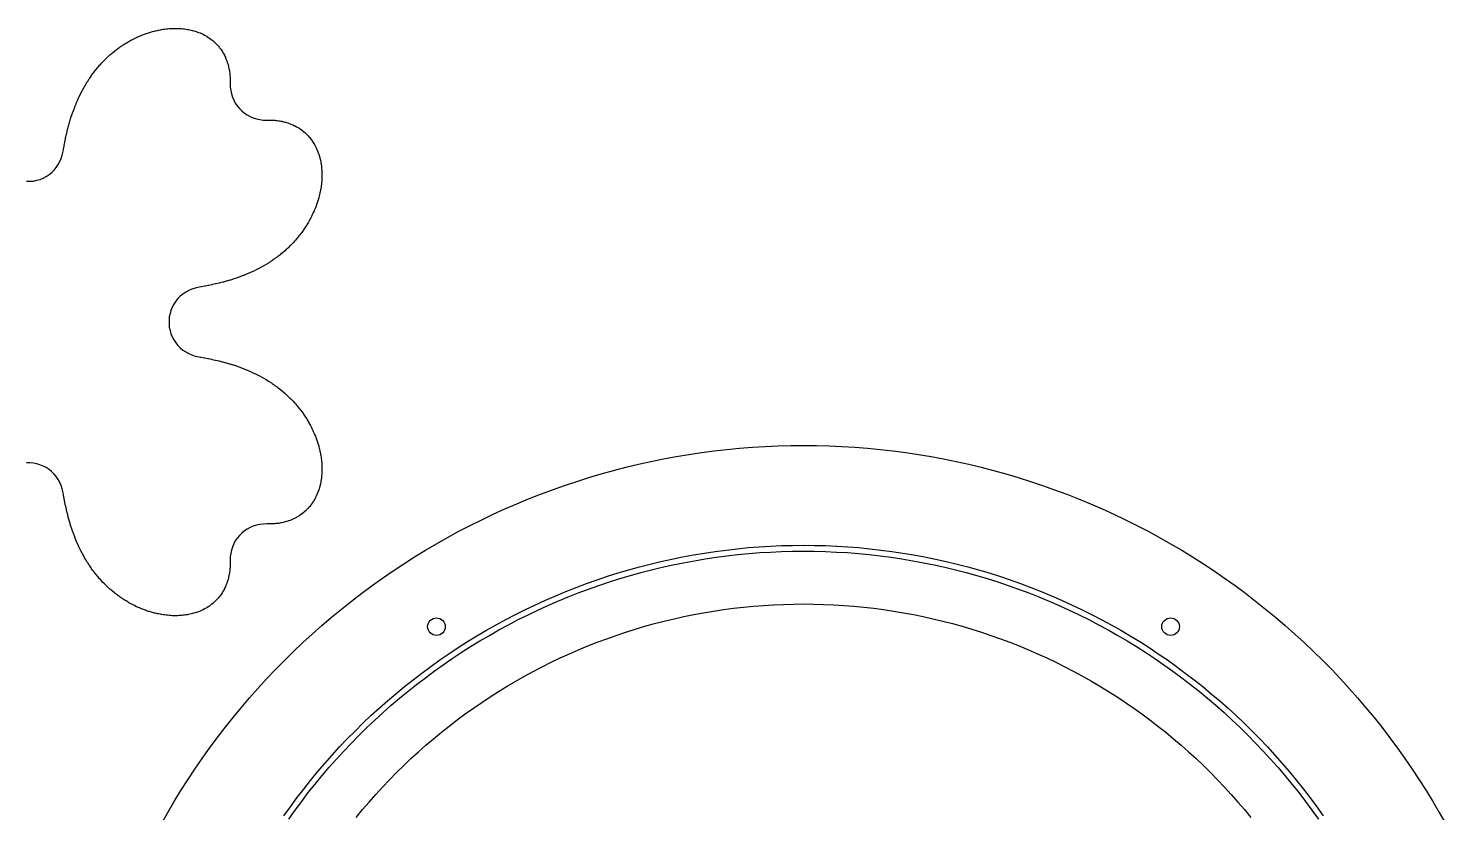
# Model space of a CAD drawing. Header units: metres. Extents: x 10 to 1210, y 10 to 2755.
# Drawn here: x 265 to 506.3, y 2621.5 to 2755 of the extents above; entities that cross this region are included whole.
import ezdxf

# ---------------------------------------------------------------- set-up
doc = ezdxf.new("R2010")
doc.units = ezdxf.units.M
for name, color, linetype in [('ACIKLIK', 5, 'Continuous'), ('ASKI_DELIK', 6, 'Continuous'), ('CAM_SABLON', 4, 'Continuous'), ('DIS_KENAR_V91_Z3', 1, 'Continuous'), ('LAMBA_T4_Z4', 3, 'Continuous')]:
    doc.layers.add(name, color=color, linetype=linetype)

msp = doc.modelspace()

# ---------------------------------------------------------------- linework, layer by layer
at = {"layer": 'ACIKLIK'}
msp.add_lwpolyline([(320.84, 2620.67), (321.93, 2621.99), (323.04, 2623.29), (324.17, 2624.57), (325.33, 2625.84), (326.51, 2627.08), (327.7, 2628.3), (328.92, 2629.49), (330.16, 2630.67), (331.43, 2631.83), (332.71, 2632.96), (334.01, 2634.07), (335.33, 2635.16), (336.67, 2636.22), (338.02, 2637.27), (339.4, 2638.28), (340.79, 2639.28), (342.2, 2640.24), (343.63, 2641.19), (345.07, 2642.11), (346.53, 2643), (348, 2643.87), (349.49, 2644.71), (350.99, 2645.53), (352.51, 2646.32), (354.04, 2647.08), (355.58, 2647.82), (357.14, 2648.53), (358.71, 2649.21), (360.29, 2649.86), (361.88, 2650.49), (363.48, 2651.09), (365.09, 2651.66), (366.72, 2652.2), (368.35, 2652.72), (369.99, 2653.2), (371.64, 2653.66), (373.29, 2654.09), (374.96, 2654.49), (376.62, 2654.86), (378.3, 2655.2), (379.98, 2655.51), (381.67, 2655.79), (383.36, 2656.05), (385.06, 2656.27), (386.76, 2656.46), (388.46, 2656.63), (390.16, 2656.76), (391.87, 2656.86), (393.58, 2656.94), (395.29, 2656.98), (397, 2657), (398.71, 2656.98), (400.42, 2656.94), (402.13, 2656.86), (403.84, 2656.76), (405.54, 2656.63), (407.24, 2656.46), (408.94, 2656.27), (410.64, 2656.05), (412.33, 2655.79), (414.02, 2655.51), (415.7, 2655.2), (417.38, 2654.86), (419.04, 2654.49), (420.71, 2654.09), (422.36, 2653.66), (424.01, 2653.2), (425.65, 2652.72), (427.28, 2652.2), (428.91, 2651.66), (430.52, 2651.09), (432.12, 2650.49), (433.71, 2649.86), (435.29, 2649.21), (436.86, 2648.53), (438.42, 2647.82), (439.96, 2647.08), (441.49, 2646.32), (443.01, 2645.53), (444.51, 2644.71), (446, 2643.87), (447.47, 2643), (448.93, 2642.11), (450.37, 2641.19), (451.8, 2640.24), (453.21, 2639.28), (454.6, 2638.28), (455.98, 2637.27), (457.33, 2636.22), (458.67, 2635.16), (459.99, 2634.07), (461.29, 2632.96), (462.57, 2631.83), (463.84, 2630.67), (465.08, 2629.49), (466.3, 2628.3), (467.49, 2627.08), (468.67, 2625.84), (469.83, 2624.57), (470.96, 2623.29), (472.07, 2621.99), (473.16, 2620.67)], dxfattribs=at)
at = {"layer": 'ASKI_DELIK'}
for centre in [(334.5, 2653.14), (459.5, 2653.14)]:
    msp.add_circle(centre, 1.5, dxfattribs=at)
at = {"layer": 'CAM_SABLON'}
msp.add_lwpolyline([(309.35, 2620.37), (310.44, 2621.89), (311.55, 2623.39), (312.68, 2624.88), (313.85, 2626.34), (315.03, 2627.78), (316.25, 2629.2), (317.48, 2630.6), (318.75, 2631.97), (320.03, 2633.33), (321.34, 2634.66), (322.67, 2635.97), (324.03, 2637.25), (325.4, 2638.52), (326.8, 2639.75), (328.22, 2640.97), (329.66, 2642.15), (331.12, 2643.32), (332.61, 2644.45), (334.11, 2645.56), (335.63, 2646.65), (337.17, 2647.71), (338.72, 2648.74), (340.3, 2649.74), (341.89, 2650.72), (343.5, 2651.66), (345.13, 2652.58), (346.77, 2653.47), (348.42, 2654.34), (350.09, 2655.17), (351.78, 2655.97), (353.48, 2656.75), (355.19, 2657.49), (356.92, 2658.21), (358.65, 2658.89), (360.4, 2659.55), (362.16, 2660.17), (363.94, 2660.76), (365.72, 2661.32), (367.51, 2661.85), (369.31, 2662.35), (371.11, 2662.82), (372.93, 2663.26), (374.75, 2663.66), (376.58, 2664.03), (378.42, 2664.37), (380.26, 2664.68), (382.11, 2664.96), (383.96, 2665.2), (385.82, 2665.41), (387.67, 2665.59), (389.54, 2665.74), (391.4, 2665.85), (393.27, 2665.93), (395.13, 2665.98), (397, 2666), (398.87, 2665.98), (400.73, 2665.93), (402.6, 2665.85), (404.46, 2665.74), (406.33, 2665.59), (408.18, 2665.41), (410.04, 2665.2), (411.89, 2664.96), (413.74, 2664.68), (415.58, 2664.37), (417.42, 2664.03), (419.25, 2663.66), (421.07, 2663.26), (422.89, 2662.82), (424.69, 2662.35), (426.49, 2661.85), (428.28, 2661.32), (430.06, 2660.76), (431.84, 2660.17), (433.6, 2659.55), (435.35, 2658.89), (437.08, 2658.21), (438.81, 2657.49), (440.52, 2656.75), (442.22, 2655.97), (443.91, 2655.17), (445.58, 2654.34), (447.23, 2653.47), (448.87, 2652.58), (450.5, 2651.66), (452.11, 2650.72), (453.7, 2649.74), (455.28, 2648.74), (456.83, 2647.71), (458.37, 2646.65), (459.89, 2645.56), (461.39, 2644.45), (462.88, 2643.32), (464.34, 2642.15), (465.78, 2640.97), (467.2, 2639.75), (468.6, 2638.52), (469.97, 2637.25), (471.33, 2635.97), (472.66, 2634.66), (473.97, 2633.33), (475.25, 2631.97), (476.52, 2630.6), (477.75, 2629.2), (478.97, 2627.78), (480.15, 2626.34), (481.32, 2624.88), (482.45, 2623.39), (483.56, 2621.89), (484.65, 2620.37)], dxfattribs=at)
at = {"layer": 'DIS_KENAR_V91_Z3'}
for points in [[(264.71, 2728.96), (265.29, 2728.96), (265.87, 2729.01), (266.44, 2729.13), (267, 2729.29), (267.54, 2729.51), (268.05, 2729.78), (268.54, 2730.1), (268.99, 2730.47), (269.4, 2730.88), (269.77, 2731.32), (270.1, 2731.8), (270.38, 2732.31), (270.61, 2732.84), (270.79, 2733.4), (270.94, 2734.11), (270.98, 2734.34), (270.99, 2734.41), (271.09, 2734.96), (271.11, 2735.04), (271.21, 2735.58), (271.22, 2735.66), (271.33, 2736.2), (271.35, 2736.28), (271.47, 2736.81), (271.49, 2736.9), (271.61, 2737.42), (271.63, 2737.51), (271.76, 2738.02), (271.79, 2738.12), (271.92, 2738.62), (271.95, 2738.72), (272.09, 2739.22), (272.13, 2739.32), (272.27, 2739.81), (272.31, 2739.92), (272.48, 2740.43), (272.52, 2740.56), (272.69, 2741.02), (272.73, 2741.13), (272.9, 2741.59), (272.95, 2741.71), (273.13, 2742.15), (273.18, 2742.28), (273.37, 2742.71), (273.42, 2742.84), (273.62, 2743.26), (273.68, 2743.39), (273.88, 2743.81), (273.94, 2743.94), (274.15, 2744.34), (274.22, 2744.47), (274.44, 2744.87), (274.51, 2745), (274.74, 2745.38), (274.81, 2745.51), (275.05, 2745.89), (275.13, 2746.02), (275.37, 2746.39), (275.46, 2746.52), (275.7, 2746.87), (275.79, 2747), (276.05, 2747.35), (276.15, 2747.48), (276.4, 2747.81), (276.51, 2747.94), (276.77, 2748.27), (276.88, 2748.4), (277.15, 2748.71), (277.27, 2748.84), (277.54, 2749.14), (277.66, 2749.26), (277.95, 2749.56), (278.07, 2749.68), (278.36, 2749.96), (278.48, 2750.08), (278.78, 2750.35), (278.91, 2750.47), (279.21, 2750.73), (279.35, 2750.84), (279.66, 2751.09), (279.79, 2751.2), (280.11, 2751.44), (280.25, 2751.55), (280.56, 2751.78), (280.71, 2751.88), (281.03, 2752.09), (281.18, 2752.19), (281.5, 2752.4), (281.65, 2752.49), (281.98, 2752.69), (282.14, 2752.78), (282.47, 2752.96), (282.63, 2753.05), (282.96, 2753.22), (283.12, 2753.3), (283.45, 2753.46), (283.62, 2753.53), (283.95, 2753.68), (284.12, 2753.75), (284.45, 2753.89), (284.63, 2753.95), (284.96, 2754.07), (285.13, 2754.14), (285.46, 2754.25), (285.64, 2754.3), (285.97, 2754.4), (286.15, 2754.45), (286.48, 2754.54), (286.67, 2754.59), (286.98, 2754.66), (287.18, 2754.7), (287.49, 2754.76), (287.69, 2754.79), (287.99, 2754.84), (288.19, 2754.87), (288.49, 2754.91), (288.7, 2754.93), (288.98, 2754.96), (289.2, 2754.97), (289.47, 2754.99), (289.69, 2754.99), (289.96, 2755), (290.18, 2755), (290.44, 2754.99), (290.67, 2754.98), (290.91, 2754.97), (291.15, 2754.95), (291.38, 2754.93), (291.62, 2754.9), (291.83, 2754.87), (292.08, 2754.83), (292.28, 2754.79), (292.53, 2754.74), (292.72, 2754.7), (292.97, 2754.63), (293.15, 2754.59), (293.41, 2754.51), (293.57, 2754.46), (293.83, 2754.37), (293.98, 2754.31), (294.24, 2754.21), (294.37, 2754.15), (294.63, 2754.04), (294.76, 2753.98), (295.01, 2753.84), (295.13, 2753.78), (295.38, 2753.64), (295.48, 2753.57), (295.73, 2753.41), (295.83, 2753.35), (296.07, 2753.17), (296.16, 2753.11), (296.4, 2752.92), (296.47, 2752.85), (296.7, 2752.65), (296.77, 2752.59), (296.99, 2752.37), (297.06, 2752.3), (297.27, 2752.07), (297.33, 2752.01), (297.52, 2751.77), (297.58, 2751.7), (297.76, 2751.45), (297.82, 2751.37), (297.99, 2751.12), (298.04, 2751.04), (298.19, 2750.78), (298.25, 2750.69), (298.38, 2750.43), (298.43, 2750.33), (298.56, 2750.07), (298.6, 2749.97), (298.71, 2749.7), (298.76, 2749.59), (298.85, 2749.33), (298.89, 2749.2), (298.97, 2748.95), (299.01, 2748.81), (299.08, 2748.56), (299.11, 2748.41), (299.17, 2748.16), (299.2, 2748), (299.24, 2747.76), (299.27, 2747.59), (299.3, 2747.36), (299.32, 2747.17), (299.34, 2746.95), (299.36, 2746.75), (299.37, 2746.53), (299.38, 2746.33), (299.38, 2746.12), (299.38, 2745.9), (299.38, 2745.7), (299.38, 2745.7), (299.39, 2744.98), (299.46, 2744.41), (299.58, 2743.85), (299.75, 2743.3), (299.97, 2742.77), (300.25, 2742.26), (300.57, 2741.79), (300.94, 2741.34), (301.34, 2740.94), (301.79, 2740.57), (302.26, 2740.25), (302.77, 2739.97), (303.3, 2739.75), (303.85, 2739.58), (304.41, 2739.46), (304.98, 2739.39), (305.7, 2739.38), (305.7, 2739.38), (305.9, 2739.38), (306.12, 2739.38), (306.33, 2739.38), (306.53, 2739.37), (306.75, 2739.36), (306.95, 2739.34), (307.17, 2739.32), (307.36, 2739.3), (307.59, 2739.27), (307.76, 2739.24), (308, 2739.2), (308.16, 2739.17), (308.41, 2739.11), (308.56, 2739.08), (308.81, 2739.01), (308.95, 2738.97), (309.2, 2738.89), (309.33, 2738.85), (309.59, 2738.76), (309.71, 2738.71), (309.97, 2738.6), (310.07, 2738.56), (310.33, 2738.43), (310.43, 2738.38), (310.69, 2738.25), (310.78, 2738.19), (311.04, 2738.04), (311.12, 2737.99), (311.37, 2737.82), (311.45, 2737.76), (311.7, 2737.58), (311.77, 2737.52), (312.01, 2737.33), (312.07, 2737.27), (312.3, 2737.06), (312.37, 2736.99), (312.59, 2736.77), (312.65, 2736.7), (312.85, 2736.47), (312.92, 2736.4), (313.11, 2736.16), (313.17, 2736.07), (313.35, 2735.83), (313.41, 2735.73), (313.57, 2735.48), (313.64, 2735.38), (313.78, 2735.13), (313.84, 2735.01), (313.98, 2734.76), (314.04, 2734.63), (314.15, 2734.37), (314.21, 2734.24), (314.31, 2733.98), (314.37, 2733.83), (314.46, 2733.57), (314.51, 2733.41), (314.59, 2733.15), (314.63, 2732.97), (314.7, 2732.72), (314.74, 2732.53), (314.79, 2732.28), (314.83, 2732.08), (314.87, 2731.83), (314.9, 2731.62), (314.93, 2731.38), (314.95, 2731.15), (314.97, 2730.91), (314.98, 2730.67), (314.99, 2730.44), (315, 2730.18), (315, 2729.96), (314.99, 2729.69), (314.99, 2729.47), (314.97, 2729.2), (314.96, 2728.98), (314.93, 2728.7), (314.91, 2728.49), (314.87, 2728.19), (314.84, 2727.99), (314.79, 2727.69), (314.76, 2727.49), (314.7, 2727.18), (314.66, 2726.98), (314.59, 2726.67), (314.54, 2726.48), (314.45, 2726.15), (314.4, 2725.97), (314.3, 2725.64), (314.25, 2725.46), (314.14, 2725.13), (314.07, 2724.96), (313.95, 2724.63), (313.89, 2724.45), (313.75, 2724.12), (313.68, 2723.95), (313.53, 2723.62), (313.46, 2723.45), (313.3, 2723.12), (313.22, 2722.96), (313.05, 2722.63), (312.96, 2722.47), (312.78, 2722.14), (312.69, 2721.98), (312.49, 2721.65), (312.4, 2721.5), (312.19, 2721.18), (312.09, 2721.03), (311.88, 2720.71), (311.78, 2720.56), (311.55, 2720.25), (311.44, 2720.11), (311.2, 2719.79), (311.09, 2719.66), (310.84, 2719.35), (310.73, 2719.21), (310.47, 2718.91), (310.35, 2718.78), (310.08, 2718.48), (309.96, 2718.36), (309.68, 2718.07), (309.56, 2717.95), (309.26, 2717.66), (309.14, 2717.54), (308.84, 2717.27), (308.71, 2717.15), (308.4, 2716.88), (308.27, 2716.77), (307.94, 2716.51), (307.81, 2716.4), (307.48, 2716.15), (307.35, 2716.05), (307, 2715.79), (306.87, 2715.7), (306.52, 2715.46), (306.39, 2715.37), (306.02, 2715.13), (305.89, 2715.05), (305.51, 2714.81), (305.38, 2714.74), (305, 2714.51), (304.87, 2714.44), (304.47, 2714.22), (304.34, 2714.15), (303.94, 2713.94), (303.81, 2713.88), (303.39, 2713.68), (303.26, 2713.62), (302.84, 2713.42), (302.71, 2713.37), (302.28, 2713.18), (302.15, 2713.13), (301.71, 2712.95), (301.59, 2712.9), (301.13, 2712.73), (301.02, 2712.69), (300.55, 2712.52), (300.44, 2712.48), (300.01, 2712.34), (299.91, 2712.31), (299.41, 2712.15), (299.31, 2712.12), (298.81, 2711.98), (298.71, 2711.95), (298.21, 2711.81), (298.11, 2711.78), (297.59, 2711.65), (297.5, 2711.63), (296.98, 2711.51), (296.89, 2711.49), (296.36, 2711.37), (296.27, 2711.35), (295.73, 2711.24), (295.65, 2711.22), (295.11, 2711.12), (295.03, 2711.1), (294.48, 2711.01), (294.41, 2710.99), (294.1, 2710.94), (293.39, 2710.79), (292.84, 2710.61), (292.31, 2710.38), (291.8, 2710.1), (291.32, 2709.77), (290.87, 2709.4), (290.47, 2708.98), (290.1, 2708.53), (289.78, 2708.05), (289.51, 2707.53), (289.29, 2706.99), (289.13, 2706.44), (289.01, 2705.87), (288.96, 2705.29), (288.96, 2704.71), (289.01, 2704.13), (289.13, 2703.56), (289.29, 2703), (289.51, 2702.46), (289.78, 2701.95), (290.1, 2701.46), (290.47, 2701.01), (290.88, 2700.6), (291.32, 2700.23), (291.8, 2699.9), (292.31, 2699.62), (292.84, 2699.39), (293.4, 2699.21), (294.11, 2699.06), (294.34, 2699.02), (294.41, 2699.01), (294.96, 2698.91), (295.04, 2698.89), (295.58, 2698.79), (295.66, 2698.78), (296.2, 2698.67), (296.28, 2698.65), (296.81, 2698.53), (296.9, 2698.51), (297.42, 2698.39), (297.51, 2698.37), (298.02, 2698.24), (298.12, 2698.21), (298.62, 2698.08), (298.72, 2698.05), (299.22, 2697.91), (299.32, 2697.87), (299.81, 2697.73), (299.92, 2697.69), (300.43, 2697.52), (300.56, 2697.48), (301.02, 2697.31), (301.13, 2697.27), (301.59, 2697.1), (301.71, 2697.05), (302.15, 2696.87), (302.28, 2696.82), (302.71, 2696.63), (302.84, 2696.58), (303.26, 2696.38), (303.39, 2696.32), (303.81, 2696.12), (303.94, 2696.06), (304.34, 2695.85), (304.47, 2695.78), (304.87, 2695.56), (305, 2695.49), (305.38, 2695.26), (305.51, 2695.19), (305.89, 2694.95), (306.02, 2694.87), (306.39, 2694.63), (306.52, 2694.54), (306.87, 2694.3), (307, 2694.21), (307.35, 2693.95), (307.48, 2693.85), (307.81, 2693.6), (307.94, 2693.49), (308.27, 2693.23), (308.4, 2693.12), (308.71, 2692.85), (308.84, 2692.73), (309.14, 2692.46), (309.26, 2692.34), (309.56, 2692.05), (309.68, 2691.93), (309.96, 2691.64), (310.08, 2691.52), (310.35, 2691.22), (310.47, 2691.09), (310.73, 2690.79), (310.84, 2690.65), (311.09, 2690.34), (311.2, 2690.21), (311.44, 2689.89), (311.55, 2689.75), (311.78, 2689.44), (311.88, 2689.29), (312.09, 2688.97), (312.19, 2688.82), (312.4, 2688.5), (312.49, 2688.35), (312.69, 2688.02), (312.78, 2687.86), (312.96, 2687.53), (313.05, 2687.37), (313.22, 2687.04), (313.3, 2686.88), (313.46, 2686.55), (313.53, 2686.38), (313.68, 2686.05), (313.75, 2685.88), (313.89, 2685.55), (313.95, 2685.37), (314.07, 2685.04), (314.14, 2684.87), (314.25, 2684.54), (314.3, 2684.36), (314.4, 2684.03), (314.45, 2683.85), (314.54, 2683.52), (314.59, 2683.33), (314.66, 2683.02), (314.7, 2682.82), (314.76, 2682.51), (314.79, 2682.31), (314.84, 2682.01), (314.87, 2681.81), (314.91, 2681.51), (314.93, 2681.3), (314.96, 2681.02), (314.97, 2680.8), (314.99, 2680.53), (314.99, 2680.31), (315, 2680.04), (315, 2679.82), (314.99, 2679.56), (314.98, 2679.33), (314.97, 2679.09), (314.95, 2678.85), (314.93, 2678.62), (314.9, 2678.38), (314.87, 2678.17), (314.83, 2677.92), (314.79, 2677.72), (314.74, 2677.47), (314.7, 2677.28), (314.63, 2677.03), (314.59, 2676.85), (314.51, 2676.59), (314.46, 2676.43), (314.37, 2676.17), (314.31, 2676.02), (314.21, 2675.76), (314.15, 2675.63), (314.04, 2675.37), (313.98, 2675.24), (313.84, 2674.99), (313.78, 2674.87), (313.64, 2674.62), (313.57, 2674.52), (313.41, 2674.27), (313.35, 2674.17), (313.17, 2673.93), (313.11, 2673.84), (312.92, 2673.6), (312.85, 2673.53), (312.65, 2673.3), (312.59, 2673.23), (312.37, 2673.01), (312.3, 2672.94), (312.07, 2672.73), (312.01, 2672.67), (311.77, 2672.48), (311.7, 2672.42), (311.45, 2672.24), (311.37, 2672.18), (311.12, 2672.01), (311.04, 2671.96), (310.78, 2671.81), (310.69, 2671.75), (310.43, 2671.62), (310.33, 2671.57), (310.07, 2671.44), (309.97, 2671.4), (309.7, 2671.29), (309.59, 2671.24), (309.33, 2671.15), (309.2, 2671.11), (308.95, 2671.03), (308.81, 2670.99), (308.56, 2670.92), (308.41, 2670.89), (308.16, 2670.83), (308, 2670.8), (307.76, 2670.76), (307.59, 2670.73), (307.36, 2670.7), (307.17, 2670.68), (306.95, 2670.66), (306.75, 2670.64), (306.53, 2670.63), (306.33, 2670.62), (306.12, 2670.62), (305.9, 2670.62), (305.7, 2670.62), (305.7, 2670.62), (304.98, 2670.61), (304.41, 2670.54), (303.85, 2670.42), (303.3, 2670.25), (302.77, 2670.03), (302.26, 2669.75), (301.79, 2669.43), (301.34, 2669.06), (300.94, 2668.66), (300.57, 2668.21), (300.25, 2667.74), (299.97, 2667.23), (299.75, 2666.7), (299.58, 2666.15), (299.46, 2665.59), (299.39, 2665.02), (299.38, 2664.3), (299.38, 2664.3), (299.38, 2664.1), (299.38, 2663.88), (299.38, 2663.67), (299.37, 2663.47), (299.36, 2663.25), (299.34, 2663.05), (299.32, 2662.83), (299.3, 2662.64), (299.27, 2662.41), (299.24, 2662.24), (299.2, 2662), (299.17, 2661.84), (299.11, 2661.59), (299.08, 2661.44), (299.01, 2661.19), (298.97, 2661.05), (298.89, 2660.8), (298.85, 2660.67), (298.76, 2660.41), (298.71, 2660.29), (298.6, 2660.03), (298.56, 2659.93), (298.43, 2659.67), (298.38, 2659.57), (298.25, 2659.31), (298.19, 2659.22), (298.04, 2658.96), (297.99, 2658.88), (297.82, 2658.63), (297.76, 2658.55), (297.58, 2658.3), (297.52, 2658.23), (297.33, 2657.99), (297.27, 2657.93), (297.06, 2657.7), (296.99, 2657.63), (296.77, 2657.41), (296.7, 2657.35), (296.47, 2657.15), (296.4, 2657.08), (296.16, 2656.89), (296.07, 2656.83), (295.83, 2656.65), (295.73, 2656.59), (295.48, 2656.43), (295.38, 2656.36), (295.13, 2656.22), (295.01, 2656.16), (294.76, 2656.02), (294.63, 2655.96), (294.37, 2655.85), (294.24, 2655.79), (293.98, 2655.69), (293.83, 2655.63), (293.57, 2655.54), (293.41, 2655.49), (293.15, 2655.41), (292.97, 2655.37), (292.72, 2655.3), (292.53, 2655.26), (292.28, 2655.21), (292.08, 2655.17), (291.83, 2655.13), (291.62, 2655.1), (291.38, 2655.07), (291.15, 2655.05), (290.91, 2655.03), (290.67, 2655.02), (290.44, 2655.01), (290.18, 2655), (289.96, 2655), (289.69, 2655.01), (289.47, 2655.01), (289.2, 2655.03), (288.98, 2655.04), (288.7, 2655.07), (288.49, 2655.09), (288.19, 2655.13), (287.99, 2655.16), (287.69, 2655.21), (287.49, 2655.24), (287.18, 2655.3), (286.98, 2655.34), (286.67, 2655.41), (286.48, 2655.46), (286.15, 2655.55), (285.97, 2655.6), (285.64, 2655.7), (285.46, 2655.75), (285.13, 2655.86), (284.96, 2655.93), (284.63, 2656.05), (284.45, 2656.11), (284.12, 2656.25), (283.95, 2656.32), (283.62, 2656.47), (283.45, 2656.54), (283.12, 2656.7), (282.96, 2656.78), (282.63, 2656.95), (282.47, 2657.04), (282.14, 2657.22), (281.98, 2657.31), (281.65, 2657.51), (281.5, 2657.6), (281.18, 2657.81), (281.03, 2657.91), (280.71, 2658.12), (280.56, 2658.22), (280.25, 2658.45), (280.11, 2658.56), (279.79, 2658.8), (279.66, 2658.91), (279.35, 2659.16), (279.21, 2659.27), (278.91, 2659.53), (278.78, 2659.65), (278.48, 2659.92), (278.36, 2660.04), (278.07, 2660.32), (277.95, 2660.44), (277.66, 2660.74), (277.54, 2660.86), (277.27, 2661.16), (277.15, 2661.29), (276.88, 2661.6), (276.77, 2661.73), (276.51, 2662.06), (276.4, 2662.19), (276.15, 2662.52), (276.05, 2662.65), (275.79, 2663), (275.7, 2663.13), (275.46, 2663.48), (275.37, 2663.61), (275.13, 2663.98), (275.05, 2664.11), (274.81, 2664.49), (274.74, 2664.62), (274.51, 2665), (274.44, 2665.13), (274.22, 2665.53), (274.15, 2665.66), (273.94, 2666.06), (273.88, 2666.19), (273.68, 2666.61), (273.62, 2666.74), (273.42, 2667.16), (273.37, 2667.29), (273.18, 2667.72), (273.13, 2667.85), (272.95, 2668.29), (272.9, 2668.41), (272.73, 2668.87), (272.69, 2668.98), (272.52, 2669.45), (272.48, 2669.56), (272.34, 2669.99), (272.31, 2670.09), (272.15, 2670.59), (272.12, 2670.69), (271.98, 2671.19), (271.95, 2671.29), (271.81, 2671.79), (271.78, 2671.89), (271.65, 2672.41), (271.63, 2672.5), (271.51, 2673.02), (271.49, 2673.11), (271.37, 2673.64), (271.35, 2673.73), (271.24, 2674.27), (271.22, 2674.35), (271.12, 2674.89), (271.1, 2674.97), (271.01, 2675.52), (270.99, 2675.59), (270.94, 2675.9), (270.79, 2676.61), (270.61, 2677.16), (270.38, 2677.69), (270.1, 2678.2), (269.77, 2678.68), (269.4, 2679.13), (268.98, 2679.53), (268.53, 2679.9), (268.05, 2680.22), (267.53, 2680.49), (266.99, 2680.71), (266.44, 2680.87), (265.87, 2680.99), (265.29, 2681.04), (264.71, 2681.04)], [(287.67, 2619.6), (288.75, 2621.5), (289.85, 2623.38), (290.99, 2625.24), (292.17, 2627.08), (293.37, 2628.9), (294.61, 2630.7), (295.87, 2632.47), (297.17, 2634.23), (298.5, 2635.96), (299.86, 2637.67), (301.24, 2639.35), (302.66, 2641.01), (304.11, 2642.64), (305.58, 2644.25), (307.08, 2645.83), (308.61, 2647.39), (310.17, 2648.92), (311.75, 2650.42), (313.36, 2651.89), (314.99, 2653.34), (316.65, 2654.76), (318.33, 2656.14), (320.04, 2657.5), (321.77, 2658.83), (323.53, 2660.13), (325.3, 2661.39), (327.1, 2662.63), (328.92, 2663.83), (330.76, 2665.01), (332.62, 2666.15), (334.5, 2667.25), (336.4, 2668.33), (338.32, 2669.37), (340.25, 2670.38), (342.2, 2671.35), (344.17, 2672.29), (346.16, 2673.19), (348.16, 2674.06), (350.17, 2674.9), (352.2, 2675.7), (354.25, 2676.46), (356.3, 2677.19), (358.37, 2677.88), (360.45, 2678.54), (362.55, 2679.16), (364.65, 2679.74), (366.76, 2680.29), (368.88, 2680.8), (371.01, 2681.27), (373.15, 2681.7), (375.29, 2682.1), (377.45, 2682.46), (379.6, 2682.78), (381.77, 2683.07), (383.93, 2683.32), (386.11, 2683.52), (388.28, 2683.7), (390.46, 2683.83), (392.64, 2683.92), (394.82, 2683.98), (397, 2684), (399.18, 2683.98), (401.36, 2683.92), (403.54, 2683.83), (405.72, 2683.7), (407.89, 2683.52), (410.07, 2683.32), (412.23, 2683.07), (414.4, 2682.78), (416.55, 2682.46), (418.71, 2682.1), (420.85, 2681.7), (422.99, 2681.27), (425.12, 2680.8), (427.24, 2680.29), (429.35, 2679.74), (431.45, 2679.16), (433.55, 2678.54), (435.63, 2677.88), (437.7, 2677.19), (439.75, 2676.46), (441.8, 2675.7), (443.83, 2674.9), (445.84, 2674.06), (447.84, 2673.19), (449.83, 2672.29), (451.8, 2671.35), (453.75, 2670.38), (455.68, 2669.37), (457.6, 2668.33), (459.5, 2667.25), (461.38, 2666.15), (463.24, 2665.01), (465.08, 2663.83), (466.9, 2662.63), (468.7, 2661.39), (470.47, 2660.13), (472.23, 2658.83), (473.96, 2657.5), (475.67, 2656.14), (477.35, 2654.76), (479.01, 2653.34), (480.64, 2651.89), (482.25, 2650.42), (483.83, 2648.92), (485.39, 2647.39), (486.92, 2645.83), (488.42, 2644.25), (489.89, 2642.64), (491.34, 2641.01), (492.76, 2639.35), (494.14, 2637.67), (495.5, 2635.96), (496.83, 2634.23), (498.13, 2632.47), (499.39, 2630.7), (500.63, 2628.9), (501.83, 2627.08), (503.01, 2625.24), (504.15, 2623.38), (505.25, 2621.5), (506.33, 2619.6)]]:
    msp.add_lwpolyline(points, dxfattribs=at)
at = {"layer": 'LAMBA_T4_Z4'}
msp.add_lwpolyline([(308.53, 2620.95), (309.63, 2622.48), (310.75, 2624), (311.9, 2625.49), (313.07, 2626.97), (314.27, 2628.42), (315.49, 2629.85), (316.74, 2631.27), (318.01, 2632.66), (319.31, 2634.02), (320.63, 2635.37), (321.98, 2636.69), (323.34, 2637.99), (324.73, 2639.26), (326.15, 2640.51), (327.58, 2641.73), (329.03, 2642.93), (330.51, 2644.1), (332, 2645.25), (333.52, 2646.37), (335.05, 2647.47), (336.61, 2648.54), (338.18, 2649.58), (339.77, 2650.59), (341.38, 2651.57), (343, 2652.53), (344.64, 2653.46), (346.3, 2654.36), (347.97, 2655.23), (349.66, 2656.07), (351.36, 2656.88), (353.07, 2657.66), (354.8, 2658.41), (356.54, 2659.14), (358.3, 2659.83), (360.06, 2660.49), (361.84, 2661.12), (363.63, 2661.71), (365.42, 2662.28), (367.23, 2662.82), (369.05, 2663.32), (370.87, 2663.79), (372.71, 2664.23), (374.55, 2664.64), (376.39, 2665.02), (378.25, 2665.36), (380.11, 2665.67), (381.97, 2665.95), (383.84, 2666.19), (385.71, 2666.41), (387.59, 2666.59), (389.47, 2666.74), (391.35, 2666.85), (393.23, 2666.93), (395.12, 2666.98), (397, 2667), (398.88, 2666.98), (400.77, 2666.93), (402.65, 2666.85), (404.53, 2666.74), (406.41, 2666.59), (408.29, 2666.41), (410.16, 2666.19), (412.03, 2665.95), (413.89, 2665.67), (415.75, 2665.36), (417.61, 2665.02), (419.45, 2664.64), (421.29, 2664.23), (423.13, 2663.79), (424.95, 2663.32), (426.77, 2662.82), (428.58, 2662.28), (430.37, 2661.71), (432.16, 2661.12), (433.94, 2660.49), (435.7, 2659.83), (437.46, 2659.14), (439.2, 2658.41), (440.93, 2657.66), (442.64, 2656.88), (444.34, 2656.07), (446.03, 2655.23), (447.7, 2654.36), (449.36, 2653.46), (451, 2652.53), (452.62, 2651.57), (454.23, 2650.59), (455.82, 2649.58), (457.39, 2648.54), (458.95, 2647.47), (460.48, 2646.37), (462, 2645.25), (463.49, 2644.1), (464.97, 2642.93), (466.42, 2641.73), (467.85, 2640.51), (469.27, 2639.26), (470.66, 2637.99), (472.02, 2636.69), (473.37, 2635.37), (474.69, 2634.02), (475.99, 2632.66), (477.26, 2631.27), (478.51, 2629.85), (479.73, 2628.42), (480.93, 2626.97), (482.1, 2625.49), (483.25, 2624), (484.37, 2622.48), (485.47, 2620.95)], dxfattribs=at)

doc.saveas('drawing.dxf')
